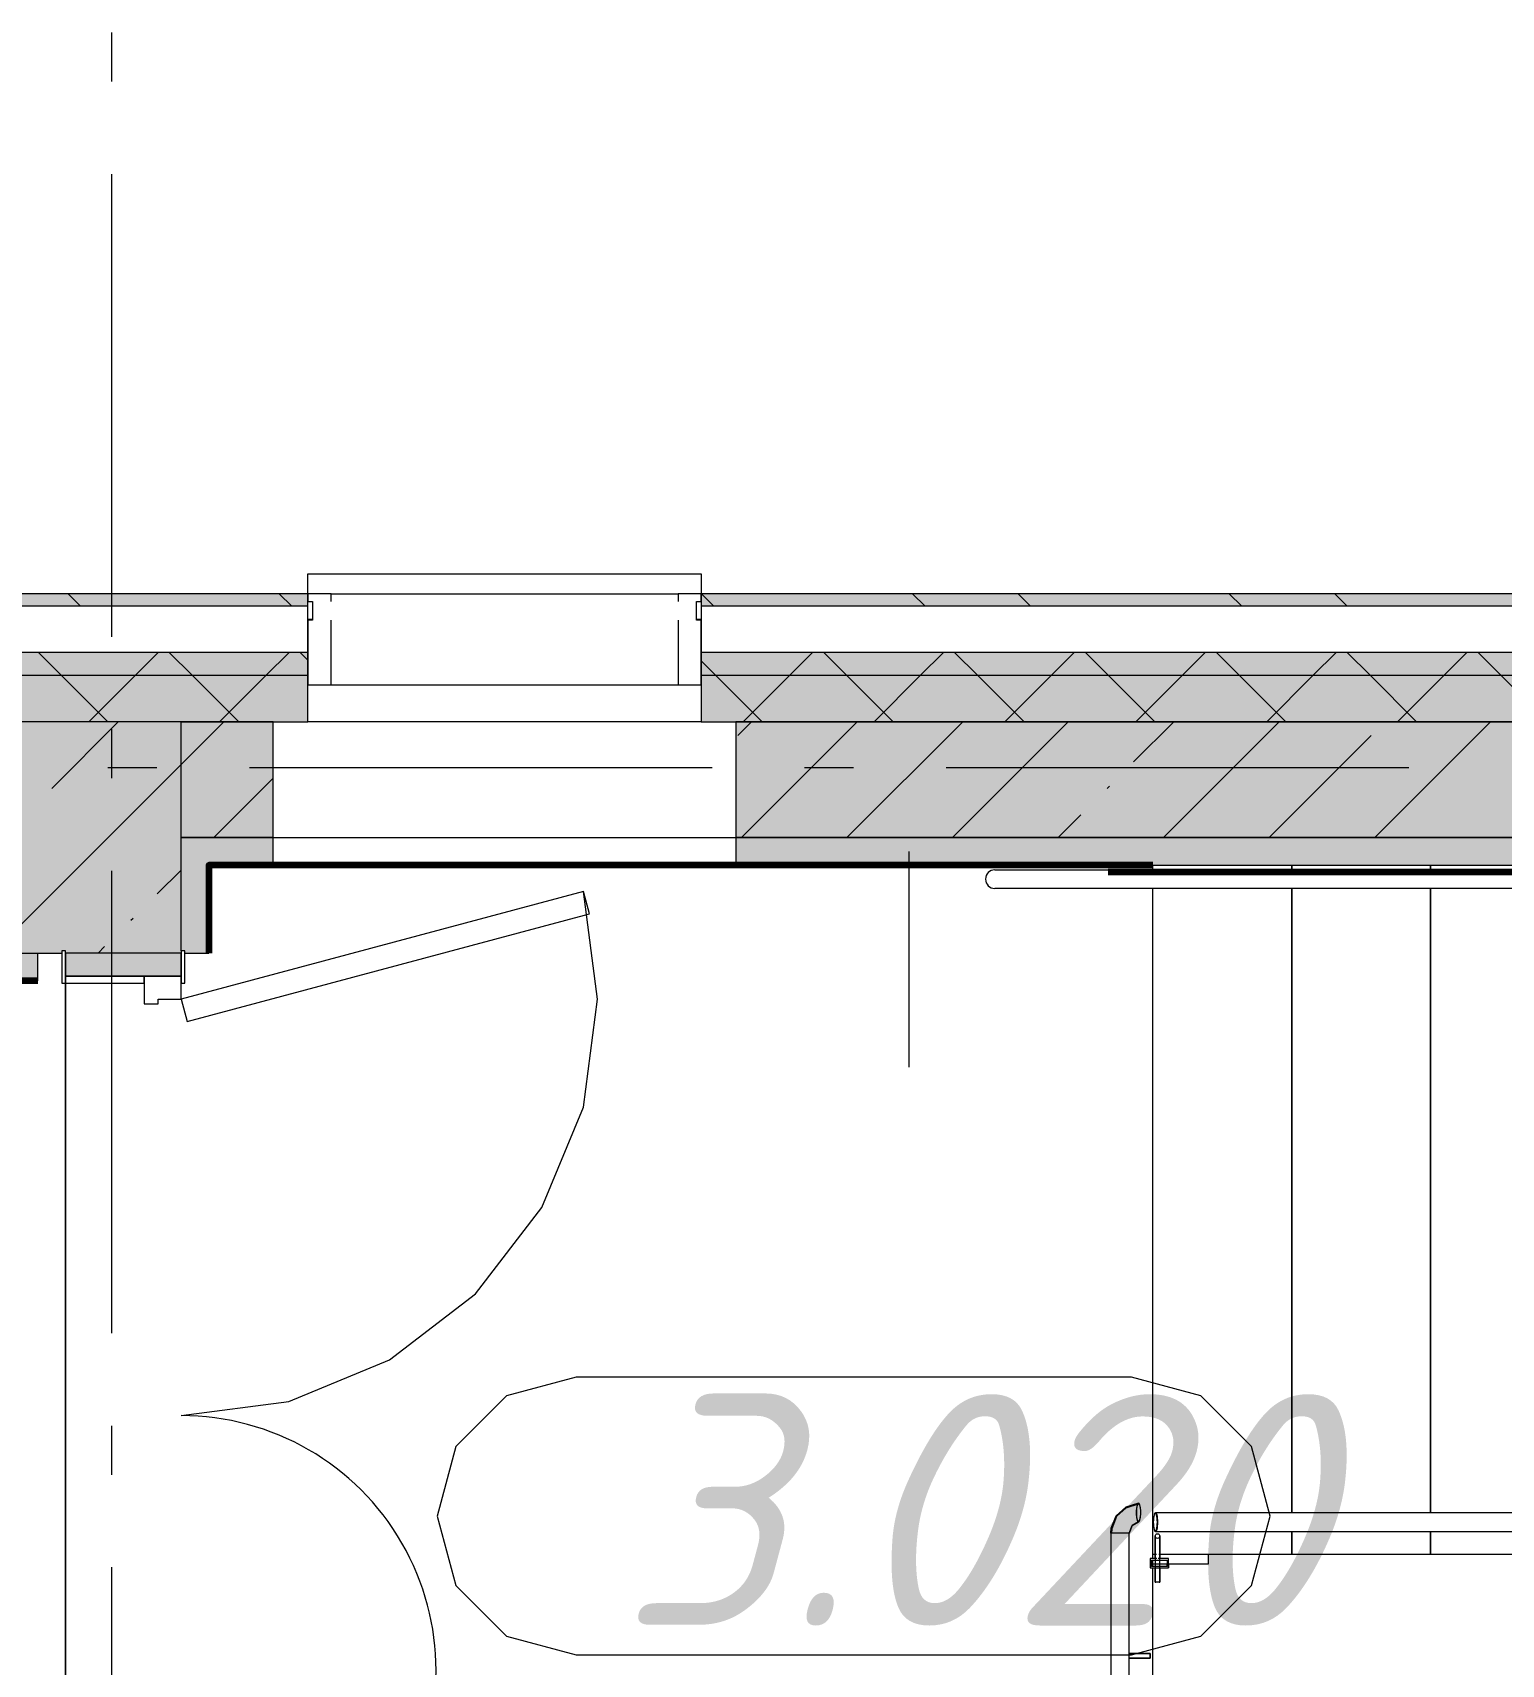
# Model space of a CAD drawing. Header units: millimetres. Extents: x -537608 to 253996, y -217170 to 186033.
# Drawn here: x -221347 to -218173, y 176984 to 180511 of the extents above; entities that cross this region are included whole.
import ezdxf

# ---------------------------------------------------------------- set-up
doc = ezdxf.new("R2010")
doc.units = ezdxf.units.MM
doc.layers.add('16) Лак 1.6м', color=160, linetype='Continuous', lineweight=90)
doc.layers.add('PDF _Геометрия', color=7, linetype='Continuous')
doc.layers.add('PDF _Текст', color=7, linetype='Continuous')
doc.layers.add('PDF _Сплошная заливка', color=7, linetype='Continuous', true_color=0xffffff)
doc.styles.add('PDF ISOCPEUR Italic', font='isocpeui.ttf')

msp = doc.modelspace()

# ---------------------------------------------------------------- hatches: boundary and pattern name
at = {"layer": 'PDF _Сплошная заливка', "transparency": 33554559}
h = msp.add_hatch(color=256, dxfattribs=at)
h.paths.add_polyline_path([(-213026.1966, 179270.9029), (-212999.1964, 179270.9029), (-212999.1964, 179297.9009), (-219902.1951, 179297.9009), (-219902.1951, 179270.9029), (-213238.0699, 179270.9029)], flags=0)
h.paths.add_polyline_path([(-224741.5329, 179270.9029), (-224741.5329, 179297.9009), (-225936.532, 179297.9009), (-225936.532, 179270.9029), (-224926.2392, 179270.9029)], flags=0)
h.paths.add_polyline_path([(-220752.1962, 179270.9029), (-220752.1962, 179297.9009), (-223041.5329, 179297.9009), (-223041.5329, 179270.9029), (-221586.7628, 179270.9029)], flags=0)
h.paths.add_polyline_path([(-228265.7155, 179270.9029), (-227636.5321, 179270.9029), (-227636.5321, 179297.9009), (-228831.5332, 179297.9009), (-228831.5332, 179270.9029)], flags=0)
h.paths.add_polyline_path([(-230531.5312, 179270.9029), (-230531.5312, 179297.9009), (-231726.5323, 179297.9009), (-231726.5323, 179270.9029), (-231605.1918, 179270.9029)], flags=0)
h.paths.add_polyline_path([(-234109.8002, 179270.9029), (-233426.5324, 179270.9029), (-233426.5324, 179297.9009), (-234621.5314, 179297.9009), (-234621.5314, 179270.9029)], flags=0)
h.paths.add_polyline_path([(-236321.5315, 179270.9029), (-236321.5315, 179297.9009), (-237516.5305, 179297.9009), (-237516.5305, 179270.9029), (-236614.4085, 179270.9029)], flags=0)
h.paths.add_polyline_path([(-239216.5305, 179270.9029), (-239216.5305, 179297.9009), (-242926.19, 179297.9009), (-242926.19, 179270.9029), (-239953.8848, 179270.9029)], flags=0)
h.paths.add_polyline_path([(-245926.1886, 179270.9029), (-244626.1922, 179270.9029), (-244626.1922, 179297.9009), (-245926.1886, 179297.9009)], flags=0)
h.paths.add_polyline_path([(-248302.5757, 179270.9029), (-247626.1909, 179270.9029), (-247626.1909, 179297.9009), (-248926.1873, 179297.9009), (-248926.1873, 179270.9029)], flags=0)
h.paths.add_polyline_path([(-251926.1902, 179270.9029), (-250626.1895, 179270.9029), (-250626.1895, 179297.9009), (-251926.1902, 179297.9009)], flags=0)
h.paths.add_polyline_path([(-256651.2687, 179270.9029), (-256626.1868, 179270.9029), (-256626.1868, 179297.9009), (-257926.1874, 179297.9009), (-257926.1874, 179270.9029)], flags=0)
h.paths.add_polyline_path([(-254926.1888, 179270.9029), (-253626.1881, 179270.9029), (-253626.1881, 179297.9009), (-254926.1888, 179297.9009)], flags=0)
h.paths.add_polyline_path([(-264476.1869, 179270.9029), (-262626.1883, 179270.9029), (-262626.1883, 179297.9009), (-264576.1872, 179297.9009), (-264576.1872, 179270.9029)], flags=0)
h.paths.add_polyline_path([(-259626.1854, 179270.9029), (-259626.1854, 179297.9009), (-260926.1861, 179297.9009), (-260926.1861, 179270.9029), (-259990.745, 179270.9029)], flags=0)
h = msp.add_hatch(color=256, dxfattribs=at)
h.paths.add_polyline_path([(-213176.1955, 179120.9023), (-213126.1959, 179120.9023), (-213126.1959, 179170.9025), (-219902.1951, 179170.9025), (-219902.1951, 179120.9023), (-213238.0699, 179120.9023)], flags=0)
h.paths.add_polyline_path([(-223041.5329, 179120.9023), (-220752.1962, 179120.9023), (-220752.1962, 179170.9025), (-223041.5329, 179170.9025)], flags=0)
h.paths.add_polyline_path([(-224741.5329, 179120.9023), (-224741.5329, 179170.9025), (-225936.532, 179170.9025), (-225936.532, 179120.9023), (-224926.2392, 179120.9023)], flags=0)
h.paths.add_polyline_path([(-228265.7155, 179120.9023), (-227636.5321, 179120.9023), (-227636.5321, 179170.9025), (-228831.5332, 179170.9025), (-228831.5332, 179120.9023)], flags=0)
h.paths.add_polyline_path([(-234109.8002, 179120.9023), (-233426.5324, 179120.9023), (-233426.5324, 179170.9025), (-234621.5314, 179170.9025), (-234621.5314, 179120.9023)], flags=0)
h.paths.add_polyline_path([(-231605.1918, 179120.9023), (-230531.5312, 179120.9023), (-230531.5312, 179170.9025), (-231726.5323, 179170.9025), (-231726.5323, 179120.9023)], flags=0)
h.paths.add_polyline_path([(-236321.5315, 179120.9023), (-236321.5315, 179170.9025), (-237516.5305, 179170.9025), (-237516.5305, 179120.9023), (-236614.4085, 179120.9023)], flags=0)
h.paths.add_polyline_path([(-239216.5305, 179120.9023), (-239216.5305, 179170.9025), (-242926.19, 179170.9025), (-242926.19, 179120.9023), (-239953.8848, 179120.9023)], flags=0)
h.paths.add_polyline_path([(-248926.1873, 179120.9023), (-247626.1909, 179120.9023), (-247626.1909, 179170.9025), (-248926.1873, 179170.9025)], flags=0)
h.paths.add_polyline_path([(-244626.1922, 179120.9023), (-244626.1922, 179170.9025), (-245926.1886, 179170.9025), (-245926.1886, 179120.9023), (-244963.0993, 179120.9023)], flags=0)
h.paths.add_polyline_path([(-250626.1895, 179120.9023), (-250626.1895, 179170.9025), (-251926.1902, 179170.9025), (-251926.1902, 179120.9023), (-251642.052, 179120.9023)], flags=0)
h.paths.add_polyline_path([(-254926.1888, 179120.9023), (-253626.1881, 179120.9023), (-253626.1881, 179170.9025), (-254926.1888, 179170.9025)], flags=0)
h.paths.add_polyline_path([(-256626.1868, 179120.9023), (-256626.1868, 179170.9025), (-257926.1874, 179170.9025), (-257926.1874, 179120.9023), (-256651.2687, 179120.9023)], flags=0)
h.paths.add_polyline_path([(-259626.1854, 179120.9023), (-259626.1854, 179170.9025), (-260926.1861, 179170.9025), (-260926.1861, 179120.9023), (-259990.745, 179120.9023)], flags=0)
h.paths.add_polyline_path([(-263330.2213, 179120.9023), (-262626.1883, 179120.9023), (-262626.1883, 179170.9025), (-264426.1867, 179170.9025), (-264426.1867, 179120.9023), (-264326.1863, 179120.9023)], flags=0)
h = msp.add_hatch(color=256, dxfattribs=at)
h.paths.add_polyline_path([(-213176.1955, 179020.9019), (-213176.1955, 179120.9023), (-219902.1951, 179120.9023), (-219902.1951, 179020.9019), (-213238.0699, 179020.9019)], flags=0)
h.paths.add_polyline_path([(-220752.1962, 179020.9019), (-220752.1962, 179120.9023), (-223041.5329, 179120.9023), (-223041.5329, 179020.9019), (-221026.1962, 179020.9019)], flags=0)
h.paths.add_polyline_path([(-225936.532, 179020.9019), (-224741.5329, 179020.9019), (-224741.5329, 179120.9023), (-225936.532, 179120.9023)], flags=0)
h.paths.add_polyline_path([(-228831.5332, 179020.9019), (-227636.5321, 179020.9019), (-227636.5321, 179120.9023), (-228831.5332, 179120.9023)], flags=0)
h.paths.add_polyline_path([(-230531.5312, 179020.9019), (-230531.5312, 179120.9023), (-231726.5323, 179120.9023), (-231726.5323, 179020.9019), (-231605.1918, 179020.9019)], flags=0)
h.paths.add_polyline_path([(-234621.5314, 179020.9019), (-233426.5324, 179020.9019), (-233426.5324, 179120.9023), (-234621.5314, 179120.9023)], flags=0)
h.paths.add_polyline_path([(-236321.5315, 179020.9019), (-236321.5315, 179120.9023), (-237516.5305, 179120.9023), (-237516.5305, 179020.9019), (-236614.4085, 179020.9019)], flags=0)
h.paths.add_polyline_path([(-239216.5305, 179020.9019), (-239216.5305, 179120.9023), (-242926.19, 179120.9023), (-242926.19, 179020.9019), (-239953.8848, 179020.9019)], flags=0)
h.paths.add_polyline_path([(-244626.1922, 179020.9019), (-244626.1922, 179120.9023), (-245926.1886, 179120.9023), (-245926.1886, 179020.9019), (-244963.0993, 179020.9019)], flags=0)
h.paths.add_polyline_path([(-247626.1909, 179020.9019), (-247626.1909, 179120.9023), (-248926.1873, 179120.9023), (-248926.1873, 179020.9019), (-248302.5757, 179020.9019)], flags=0)
h.paths.add_polyline_path([(-250626.1895, 179020.9019), (-250626.1895, 179120.9023), (-251926.1902, 179120.9023), (-251926.1902, 179020.9019), (-251642.052, 179020.9019)], flags=0)
h.paths.add_polyline_path([(-253626.1881, 179020.9019), (-253626.1881, 179120.9023), (-254926.1888, 179120.9023), (-254926.1888, 179020.9019)], flags=0)
h.paths.add_polyline_path([(-256651.2687, 179020.9019), (-256626.1868, 179020.9019), (-256626.1868, 179120.9023), (-257926.1874, 179120.9023), (-257926.1874, 179020.9019)], flags=0)
h.paths.add_polyline_path([(-259990.745, 179020.9019), (-259626.1854, 179020.9019), (-259626.1854, 179120.9023), (-260926.1861, 179120.9023), (-260926.1861, 179020.9019)], flags=0)
h.paths.add_polyline_path([(-263330.2213, 179020.9019), (-262626.1883, 179020.9019), (-262626.1883, 179120.9023), (-264326.1863, 179120.9023), (-264326.1863, 179021.2507), (-263526.1875, 179020.9019)], flags=0)
msp.add_hatch(color=256, dxfattribs=at).paths.add_polyline_path([(-221526.1959, 178520.9043), (-221284.1954, 178520.9043), (-221284.1954, 178526.2523), (-221276.195, 178526.2523), (-221276.195, 178521.2488), (-221026.1962, 178521.2488), (-221026.1962, 179020.9019), (-221526.1959, 179020.9019), (-221526.1959, 178654.1894)])
h = msp.add_hatch(color=256, dxfattribs=at)
h.paths.add_polyline_path([(-213276.196, 178770.901), (-213276.196, 179020.9019), (-219827.1948, 179020.9019), (-219827.1948, 178770.901), (-213526.1963, 178770.901)], flags=0)
h.paths.add_polyline_path([(-221026.1962, 178770.901), (-220827.1944, 178770.901), (-220827.1944, 179020.9019), (-221026.1962, 179020.9019), (-221026.1962, 178946.9135)], flags=0)
at = {"layer": 'PDF _Сплошная заливка', "true_color": 0x56bc34, "transparency": 33554559}
h = msp.add_hatch(color=85, dxfattribs=at)
h.paths.add_polyline_path([(-213746.1959, 178710.9024), (-213686.1963, 178710.9024), (-213686.1963, 178770.901), (-219827.1948, 178770.901), (-219827.1948, 178710.9024), (-214907.808, 178710.9024)], flags=0)
h.paths.add_polyline_path([(-220966.1955, 178710.9024), (-220827.1944, 178710.9024), (-220827.1944, 178770.901), (-221026.1962, 178770.901), (-221026.1962, 178710.9024)], flags=0)
h = msp.add_hatch(color=85, dxfattribs=at)
h.paths.add_polyline_path([(-220966.1955, 175370.9051), (-220966.1955, 176871.251), (-220976.196, 176871.251), (-220976.196, 176421.2493), (-221026.1962, 176421.2493), (-221026.1962, 175370.9051)], flags=0)
h.paths.add_polyline_path([(-221018.1958, 178521.2488), (-220966.1955, 178521.2488), (-220966.1955, 178710.9024), (-221026.1962, 178710.9024), (-221026.1962, 178526.2523), (-221018.1958, 178526.2523)], flags=0)

# ---------------------------------------------------------------- linework, layer by layer
at = {"layer": '16) Лак 1.6м'}
for points in [[(-221336.1957, 178460.9015), (-221586.1944, 178460.9015), (-221586.1944, 178710.9024), (-222981.5344, 178710.9024)], [(-218926.1945, 178710.9024), (-220966.1955, 178710.9024), (-220966.1955, 178521.2488)], [(-219022.9949, 178696.8489), (-213582.9981, 178696.8489), (-213582.9981, 176725.7381)]]:
    msp.add_lwpolyline(points, dxfattribs=at)
at = {"layer": 'PDF _Геометрия', "color": 253, "lineweight": 9, "true_color": 0xaaaaaa}
for p, q in [((-221176.1946, 180404.9927), (-221176.1946, 180510.8276)), ((-221176.1946, 179204.9924), (-221176.1946, 180204.9919)), ((-220752.1962, 179297.9009), (-220752.1962, 179340.904)), ((-220752.1962, 179340.904), (-219902.1951, 179340.904)), ((-219902.1951, 179340.904), (-219902.1951, 179297.9009)), ((-220752.1962, 179242.9016), (-220742.1958, 179242.9016)), ((-219912.1956, 179242.9016), (-219902.1951, 179242.9016)), ((-221176.1946, 178899.161), (-221176.1946, 179004.9916)), ((-221078.7928, 178921.2504), (-221184.6256, 178921.2504)), ((-219878.7925, 178921.2504), (-220878.792, 178921.2504)), ((-219572.959, 178921.2504), (-219678.7917, 178921.2504)), ((-218372.9587, 178921.2504), (-219372.9582, 178921.2504)), ((-221176.1946, 177699.1607), (-221176.1946, 178699.1602)), ((-218926.1945, 178700.9042), (-218926.1945, 178710.9024)), ((-218626.1955, 178710.9024), (-218626.1955, 178700.9042)), ((-218626.1955, 178700.9042), (-218626.1955, 178710.9024)), ((-218326.1965, 178710.9024), (-218326.1965, 178700.9042)), ((-218326.1965, 178700.9042), (-218326.1965, 178710.9024)), ((-218926.1945, 177220.9036), (-218926.1945, 178660.9023)), ((-218626.1955, 178660.9023), (-218626.1955, 177310.29)), ((-218626.1955, 177310.29), (-218626.1955, 178660.9023)), ((-218326.1965, 178660.9023), (-218326.1965, 177310.1737)), ((-218326.1965, 177310.1737), (-218326.1965, 178660.9023)), ((-220172.7546, 177604.2241), (-220322.7552, 177564.0327)), ((-218972.7565, 177604.2241), (-220172.7546, 177604.2241)), ((-218822.7559, 177564.0327), (-218972.7565, 177604.2241)), ((-220322.7552, 177564.0327), (-220432.5623, 177454.2278)), ((-218712.9488, 177454.2278), (-218822.7559, 177564.0327)), ((-221176.1946, 177393.3251), (-221176.1946, 177499.16)), ((-220432.5623, 177454.2278), (-220472.7558, 177304.2272)), ((-218672.7554, 177304.2272), (-218712.9488, 177454.2278)), ((-220472.7558, 177304.2272), (-220432.5623, 177154.2266)), ((-218712.9488, 177154.2266), (-218672.7554, 177304.2272)), ((-218626.1955, 177271.5152), (-218626.1955, 177220.9036)), ((-218626.1955, 177220.9036), (-218626.1955, 177271.5152)), ((-218326.1965, 177271.6315), (-218326.1965, 177220.9036)), ((-218326.1965, 177220.9036), (-218326.1965, 177271.6315)), ((-218626.1955, 177220.9036), (-218806.1954, 177220.9036)), ((-218326.1965, 177220.9036), (-218626.1955, 177220.9036)), ((-218026.1954, 177220.9036), (-218326.1965, 177220.9036)), ((-221176.1946, 176193.329), (-221176.1946, 177193.3286)), ((-220432.5623, 177154.2266), (-220322.7552, 177044.4174)), ((-218822.7559, 177044.4174), (-218712.9488, 177154.2266)), ((-220322.7552, 177044.4174), (-220172.7546, 177004.2261)), ((-218972.7565, 177004.2261), (-218822.7559, 177044.4174)), ((-220172.7546, 177004.2261), (-218972.7565, 177004.2261))]:
    msp.add_line(p, q, dxfattribs=at)
at = {"layer": 'PDF _Геометрия', "lineweight": 9}
for p, q in [((-220752.1962, 179297.9009), (-223041.5329, 179297.9009)), ((-220702.1961, 179297.9009), (-220752.1962, 179297.9009)), ((-220752.1962, 179297.9009), (-220752.1962, 179280.9012)), ((-220752.1962, 179270.9029), (-220752.1962, 179297.9009)), ((-220702.1961, 179280.9012), (-220702.1961, 179297.9009)), ((-220702.1961, 179297.9009), (-219952.1953, 179297.9009)), ((-219902.1951, 179297.9009), (-219952.1953, 179297.9009)), ((-219952.1953, 179297.9009), (-219952.1953, 179280.9012)), ((-219902.1951, 179280.9012), (-219902.1951, 179297.9009)), ((-212999.1964, 179297.9009), (-219902.1951, 179297.9009)), ((-219902.1951, 179297.9009), (-219902.1951, 179270.9029)), ((-220752.1962, 179270.9029), (-223041.5329, 179270.9029)), ((-220752.1962, 179280.9012), (-220742.1958, 179280.9012)), ((-220752.1962, 179170.9025), (-220752.1962, 179270.9029)), ((-220742.1958, 179280.9012), (-220742.1958, 179240.9036)), ((-219912.1956, 179240.9036), (-219912.1956, 179280.9012)), ((-219912.1956, 179280.9012), (-219902.1951, 179280.9012)), ((-213026.1966, 179270.9029), (-219902.1951, 179270.9029)), ((-219902.1951, 179270.9029), (-219902.1951, 179170.9025)), ((-220742.1958, 179240.9036), (-220752.1962, 179240.9036)), ((-220752.1962, 179240.9036), (-220752.1962, 179100.9014)), ((-220702.1961, 179100.9014), (-220702.1961, 179240.9036)), ((-219952.1953, 179240.9036), (-219952.1953, 179100.9014)), ((-219902.1951, 179240.9036), (-219912.1956, 179240.9036)), ((-219902.1951, 179100.9014), (-219902.1951, 179240.9036)), ((-220752.1962, 179170.9025), (-223041.5329, 179170.9025)), ((-221284.6108, 179120.9023), (-221334.6089, 179170.9025)), ((-221125.9038, 179120.9023), (-221075.9057, 179170.9025)), ((-221001.7666, 179120.9023), (-221051.7668, 179170.9025)), ((-220843.0616, 179120.9023), (-220793.0614, 179170.9025)), ((-220752.1962, 179154.174), (-220768.9247, 179170.9025)), ((-220752.1962, 179120.9023), (-220752.1962, 179170.9025)), ((-213126.1959, 179170.9025), (-219902.1951, 179170.9025)), ((-219902.1951, 179170.9025), (-219902.1951, 179120.9023)), ((-219870.396, 179120.9023), (-219902.1951, 179152.7014)), ((-219711.6911, 179120.9023), (-219661.6908, 179170.9025)), ((-219587.5539, 179120.9023), (-219637.5541, 179170.9025)), ((-219428.8489, 179120.9023), (-219378.8487, 179170.9025)), ((-219304.7117, 179120.9023), (-219354.7119, 179170.9025)), ((-219146.0068, 179120.9023), (-219096.0066, 179170.9025)), ((-219021.8697, 179120.9023), (-219071.8677, 179170.9025)), ((-218863.1625, 179120.9023), (-218813.1645, 179170.9025)), ((-218739.0254, 179120.9023), (-218789.0255, 179170.9025)), ((-218580.3204, 179120.9023), (-218530.3202, 179170.9025)), ((-218456.1833, 179120.9023), (-218506.1835, 179170.9025)), ((-218297.4783, 179120.9023), (-218247.4781, 179170.9025)), ((-218173.3411, 179120.9023), (-218223.3414, 179170.9025)), ((-220752.1962, 179120.9023), (-223041.5329, 179120.9023)), ((-221184.6105, 179020.9019), (-221284.6108, 179120.9023)), ((-221225.9041, 179020.9019), (-221125.9038, 179120.9023)), ((-220901.7662, 179020.9019), (-221001.7666, 179120.9023)), ((-220943.062, 179020.9019), (-220843.0616, 179120.9023)), ((-220752.1962, 179020.9019), (-220752.1962, 179120.9023)), ((-213176.1955, 179120.9023), (-219902.1951, 179120.9023)), ((-219902.1951, 179120.9023), (-219902.1951, 179020.9019)), ((-219770.3956, 179020.9019), (-219870.396, 179120.9023)), ((-219811.6914, 179020.9019), (-219711.6911, 179120.9023)), ((-219487.5535, 179020.9019), (-219587.5539, 179120.9023)), ((-219528.8493, 179020.9019), (-219428.8489, 179120.9023)), ((-219204.7114, 179020.9019), (-219304.7117, 179120.9023)), ((-219246.005, 179020.9019), (-219146.0068, 179120.9023)), ((-218921.8692, 179020.9019), (-219021.8697, 179120.9023)), ((-218963.1629, 179020.9019), (-218863.1625, 179120.9023)), ((-218639.025, 179020.9019), (-218739.0254, 179120.9023)), ((-218680.3208, 179020.9019), (-218580.3204, 179120.9023)), ((-218356.1829, 179020.9019), (-218456.1833, 179120.9023)), ((-218397.4787, 179020.9019), (-218297.4783, 179120.9023)), ((-218073.3408, 179020.9019), (-218173.3411, 179120.9023)), ((-220752.1962, 179100.9014), (-220702.1961, 179100.9014)), ((-220702.1961, 179100.9014), (-219952.1953, 179100.9014)), ((-219952.1953, 179100.9014), (-219902.1951, 179100.9014)), ((-221026.1962, 179020.9019), (-221526.1959, 179020.9019)), ((-221305.8067, 178877.1493), (-221162.0519, 179020.9019)), ((-221026.1962, 178928.6608), (-220933.955, 179020.9019)), ((-221026.1962, 178526.2523), (-221026.1962, 179020.9019)), ((-220827.1944, 179020.9019), (-221026.1962, 179020.9019)), ((-221026.1962, 179020.9019), (-220752.1962, 179020.9019)), ((-220827.1944, 178770.901), (-220827.1944, 179020.9019)), ((-219902.1951, 179020.9019), (-213276.196, 179020.9019)), ((-213276.196, 179020.9019), (-219827.1948, 179020.9019)), ((-219827.1948, 179020.9019), (-219827.1948, 178770.901)), ((-219823.1688, 178991.1955), (-219793.4624, 179020.9019)), ((-219815.3643, 178770.901), (-219565.3634, 179020.9019)), ((-219587.2654, 178770.901), (-219337.2644, 179020.9019)), ((-219359.1664, 178770.901), (-219109.1676, 179020.9019)), ((-218967.7982, 178934.1723), (-218881.0687, 179020.9019)), ((-218902.9706, 178770.901), (-218652.9697, 179020.9019)), ((-218446.7727, 178770.901), (-218196.7739, 179020.9019)), ((-218674.8716, 178770.901), (-218454.5772, 178991.1955)), ((-221433.9548, 178520.9043), (-221026.1962, 178928.6608)), ((-220955.8549, 178770.901), (-220827.1944, 178899.5615)), ((-219024.8235, 178877.1493), (-219020.0806, 178881.89)), ((-219131.0674, 178770.901), (-219081.8488, 178820.1218)), ((-220827.1944, 178770.901), (-221026.1962, 178770.901)), ((-221026.1962, 178770.901), (-220827.1944, 178770.901)), ((-220827.1944, 178710.9024), (-220827.1944, 178770.901)), ((-219827.1948, 178770.901), (-213686.1963, 178770.901)), ((-213686.1963, 178770.901), (-219827.1948, 178770.901)), ((-219827.1948, 178770.901), (-219827.1948, 178710.9024)), ((-219453.638, 178740.9017), (-219453.638, 178274.7528)), ((-221077.7099, 178649.0481), (-221026.1962, 178700.564)), ((-220966.1955, 178521.2488), (-220966.1955, 178710.9024)), ((-220966.1955, 178710.9024), (-220827.1944, 178710.9024)), ((-219827.1948, 178710.9024), (-220827.1944, 178710.9024)), ((-219827.1948, 178710.9024), (-213746.1959, 178710.9024)), ((-219267.9049, 178700.9042), (-214347.9044, 178700.9042)), ((-214347.9044, 178660.9023), (-219267.9049, 178660.9023)), ((-220156.8615, 178654.1894), (-221026.1962, 178421.2484)), ((-220126.1949, 178421.2484), (-220156.8615, 178654.1894)), ((-220143.9201, 178605.89), (-220156.8615, 178654.1894)), ((-221134.733, 178592.025), (-221129.9922, 178596.7658)), ((-221013.2547, 178372.9534), (-220143.9201, 178605.89)), ((-221526.1959, 178520.9043), (-221284.1954, 178520.9043)), ((-221336.1957, 178460.9015), (-221336.1957, 178520.9043)), ((-221276.195, 178526.2523), (-221284.1954, 178526.2523)), ((-221284.1954, 178526.2523), (-221284.1954, 178456.2511)), ((-221276.195, 178456.2511), (-221276.195, 178526.2523)), ((-221026.1962, 178521.2488), (-221276.195, 178521.2488)), ((-221276.195, 178521.2488), (-221276.195, 178471.2486)), ((-221205.5092, 178521.2488), (-221191.7583, 178535.0019)), ((-221018.1958, 178526.2523), (-221026.1962, 178526.2523)), ((-221026.1962, 178526.2523), (-221026.1962, 178456.2511)), ((-221026.1962, 178471.2486), (-221026.1962, 178521.2488)), ((-221018.1958, 178456.2511), (-221018.1958, 178526.2523)), ((-221018.1958, 178521.2488), (-220966.1955, 178521.2488)), ((-221526.1959, 178460.9015), (-221336.1957, 178460.9015)), ((-221284.1954, 178456.2511), (-221276.195, 178456.2511)), ((-221276.195, 178471.2486), (-221026.1962, 178471.2486)), ((-221106.1956, 178471.2486), (-221276.195, 178471.2486)), ((-221276.195, 178471.2486), (-221276.195, 178456.2511)), ((-221276.195, 178456.2511), (-221106.1956, 178456.2511)), ((-221026.1962, 178471.2486), (-221106.1956, 178471.2486)), ((-221106.1956, 178471.2486), (-221106.1956, 178411.2501)), ((-221106.1956, 178456.2511), (-221106.1956, 178471.2486)), ((-221026.1962, 178471.2486), (-221027.1952, 178471.2486)), ((-221027.1952, 178471.2486), (-221027.1952, 178456.2511)), ((-221027.1952, 178456.2511), (-221026.1962, 178456.2511)), ((-221026.1962, 178421.2484), (-221026.1962, 178471.2486)), ((-221026.1962, 178456.2511), (-221026.1962, 178471.2486)), ((-221026.1962, 178456.2511), (-221018.1958, 178456.2511)), ((-221106.1956, 178411.2501), (-221076.1942, 178411.2501)), ((-221076.1942, 178411.2501), (-221076.1942, 178421.2484)), ((-221076.1942, 178421.2484), (-221026.1962, 178421.2484)), ((-221026.1962, 178421.2484), (-221013.2547, 178372.9534)), ((-220156.8615, 178188.3117), (-220126.1949, 178421.2484)), ((-220246.7731, 177971.251), (-220156.8615, 178188.3117)), ((-220389.7982, 177784.8525), (-220246.7731, 177971.251)), ((-220576.1944, 177641.8276), (-220389.7982, 177784.8525)), ((-220793.2573, 177551.9159), (-220576.1944, 177641.8276)), ((-221026.1962, 177521.2492), (-220793.2573, 177551.9159)), ((-219005.6148, 177304.4081), (-218984.4686, 177323.6124)), ((-218984.4686, 177323.6124), (-219005.6148, 177304.4081)), ((-219004.8269, 177302.9139), (-218984.1112, 177322.0924)), ((-218984.1112, 177322.0924), (-219004.8269, 177302.9139)), ((-218984.4686, 177323.6124), (-218957.1303, 177331.9013)), ((-218957.1303, 177331.9013), (-218984.4686, 177323.6124)), ((-218984.1112, 177322.0924), (-218957.1303, 177330.3942)), ((-218957.1303, 177330.3942), (-218984.1112, 177322.0924)), ((-218961.3824, 177320.017), (-218961.7312, 177315.6551)), ((-218961.3824, 177320.017), (-218961.7312, 177315.6551)), ((-218961.419, 177314.7207), (-218960.8851, 177320.8566)), ((-218961.419, 177314.7207), (-218960.8851, 177320.8566)), ((-218960.8183, 177323.9354), (-218961.3824, 177320.017)), ((-218960.8183, 177323.9354), (-218961.3824, 177320.017)), ((-218960.8851, 177320.8566), (-218959.9119, 177325.8558)), ((-218960.8851, 177320.8566), (-218959.9119, 177325.8558)), ((-218960.0734, 177327.2208), (-218960.8183, 177323.9354)), ((-218960.0734, 177327.2208), (-218960.8183, 177323.9354)), ((-218959.1799, 177329.7225), (-218960.0734, 177327.2208)), ((-218959.1799, 177329.7225), (-218960.0734, 177327.2208)), ((-218959.9119, 177325.8558), (-218958.6094, 177329.1671)), ((-218959.9119, 177325.8558), (-218958.6094, 177329.1671)), ((-218958.1831, 177331.3071), (-218959.1799, 177329.7225)), ((-218958.1831, 177331.3071), (-218959.1799, 177329.7225)), ((-218958.6094, 177329.1671), (-218957.1303, 177330.3942)), ((-218958.6094, 177329.1671), (-218957.1303, 177330.3942)), ((-218957.1303, 177331.9013), (-218958.1831, 177331.3071)), ((-218957.1303, 177331.9013), (-218958.1831, 177331.3071)), ((-218956.0947, 177331.4793), (-218957.1303, 177331.9013)), ((-218956.0947, 177331.4793), (-218957.1303, 177331.9013)), ((-218957.1303, 177330.3942), (-218955.6491, 177329.391)), ((-218957.1303, 177330.3942), (-218955.6491, 177329.391)), ((-218955.1044, 177330.0756), (-218956.0947, 177331.4793)), ((-218955.1044, 177330.0756), (-218956.0947, 177331.4793)), ((-218955.6491, 177329.391), (-218954.3336, 177326.2519)), ((-218955.6491, 177329.391), (-218954.3336, 177326.2519)), ((-218954.2088, 177327.759), (-218955.1044, 177330.0756)), ((-218954.2088, 177327.759), (-218955.1044, 177330.0756)), ((-218954.3336, 177326.2519), (-218953.3519, 177321.3346)), ((-218954.3336, 177326.2519), (-218953.3519, 177321.3346)), ((-218953.4574, 177324.6243), (-218954.2088, 177327.759)), ((-218953.4574, 177324.6243), (-218954.2088, 177327.759)), ((-218952.8868, 177320.8351), (-218953.4574, 177324.6243)), ((-218952.8868, 177320.8351), (-218953.4574, 177324.6243)), ((-218953.3519, 177321.3346), (-218952.8266, 177315.2202)), ((-218953.3519, 177321.3346), (-218952.8266, 177315.2202)), ((-218952.5295, 177316.5723), (-218952.8868, 177320.8351)), ((-218952.5295, 177316.5723), (-218952.8868, 177320.8351)), ((-219016.4851, 177277.9913), (-219005.6148, 177304.4081)), ((-219005.6148, 177304.4081), (-219016.4851, 177277.9913)), ((-219015.1826, 177276.6522), (-219004.8269, 177302.9139)), ((-219004.8269, 177302.9139), (-219015.1826, 177276.6522)), ((-218971.2946, 177283.4513), (-218977.409, 177267.0716)), ((-218977.409, 177267.0716), (-218971.2946, 177283.4513)), ((-218957.1303, 177291.6195), (-218971.2946, 177283.4513)), ((-218971.2946, 177283.4513), (-218957.1303, 177291.6195)), ((-218961.7312, 177315.6551), (-218961.8517, 177311.0693)), ((-218961.7312, 177315.6551), (-218961.8517, 177311.0693)), ((-218961.8517, 177311.0693), (-218961.7355, 177306.5739)), ((-218961.8517, 177311.0693), (-218961.7355, 177306.5739)), ((-218961.7355, 177306.5739), (-218961.3889, 177302.3111)), ((-218961.7355, 177306.5739), (-218961.3889, 177302.3111)), ((-218961.4427, 177308.1671), (-218961.419, 177314.7207)), ((-218961.4427, 177308.1671), (-218961.419, 177314.7207)), ((-218960.9389, 177301.9925), (-218961.4427, 177308.1671)), ((-218960.9389, 177301.9925), (-218961.4427, 177308.1671)), ((-218961.3889, 177302.3111), (-218960.8248, 177298.5132)), ((-218961.3889, 177302.3111), (-218960.8248, 177298.5132)), ((-218959.955, 177297.0277), (-218960.9389, 177301.9925)), ((-218959.955, 177297.0277), (-218960.9389, 177301.9925)), ((-218960.8248, 177298.5132), (-218960.0691, 177295.4044)), ((-218960.8248, 177298.5132), (-218960.0691, 177295.4044)), ((-218960.0691, 177295.4044), (-218959.167, 177293.1654)), ((-218960.0691, 177295.4044), (-218959.167, 177293.1654)), ((-218958.6245, 177293.9791), (-218959.955, 177297.0277)), ((-218958.6245, 177293.9791), (-218959.955, 177297.0277)), ((-218959.167, 177293.1654), (-218958.1681, 177291.8994)), ((-218959.167, 177293.1654), (-218958.1681, 177291.8994)), ((-218957.1303, 177293.1481), (-218958.6245, 177293.9791)), ((-218957.1303, 177293.1481), (-218958.6245, 177293.9791)), ((-218958.1681, 177291.8994), (-218957.1303, 177291.6195)), ((-218958.1681, 177291.8994), (-218957.1303, 177291.6195)), ((-218955.662, 177294.4571), (-218957.1303, 177293.1481)), ((-218955.662, 177294.4571), (-218957.1303, 177293.1481)), ((-218957.1303, 177291.6195), (-218956.0947, 177292.2913)), ((-218957.1303, 177291.6195), (-218956.0947, 177292.2913)), ((-218956.0947, 177292.2913), (-218955.1109, 177293.8586)), ((-218956.0947, 177292.2913), (-218955.1109, 177293.8586)), ((-218954.3617, 177297.7038), (-218955.662, 177294.4571)), ((-218954.3617, 177297.7038), (-218955.662, 177294.4571)), ((-218955.1109, 177293.8586), (-218954.2196, 177296.2656)), ((-218955.1109, 177293.8586), (-218954.2196, 177296.2656)), ((-218953.3756, 177302.6125), (-218954.3617, 177297.7038)), ((-218953.3756, 177302.6125), (-218954.3617, 177297.7038)), ((-218954.2196, 177296.2656), (-218953.466, 177299.4391)), ((-218954.2196, 177296.2656), (-218953.466, 177299.4391)), ((-218953.466, 177299.4391), (-218952.8912, 177303.2541)), ((-218953.466, 177299.4391), (-218952.8912, 177303.2541)), ((-218952.8352, 177308.7011), (-218953.3756, 177302.6125)), ((-218952.8352, 177308.7011), (-218953.3756, 177302.6125)), ((-218952.8912, 177303.2541), (-218952.5316, 177307.5385)), ((-218952.8912, 177303.2541), (-218952.5316, 177307.5385)), ((-218952.8266, 177315.2202), (-218952.8352, 177308.7011)), ((-218952.8266, 177315.2202), (-218952.8352, 177308.7011)), ((-218952.5316, 177307.5385), (-218952.4089, 177312.0726)), ((-218952.5316, 177307.5385), (-218952.4089, 177312.0726)), ((-218952.4089, 177312.0726), (-218952.5295, 177316.5723)), ((-218952.4089, 177312.0726), (-218952.5295, 177316.5723)), ((-218925.5207, 177295.3528), (-218925.6391, 177290.9047)), ((-218925.6391, 177290.9047), (-218925.5207, 177295.3528)), ((-218925.6391, 177290.9047), (-218925.5207, 177286.4524)), ((-218925.5207, 177286.4524), (-218925.6391, 177290.9047)), ((-218925.1697, 177299.5811), (-218925.5207, 177295.3528)), ((-218925.5207, 177295.3528), (-218925.1697, 177299.5811)), ((-218925.5207, 177286.4524), (-218925.1697, 177282.2241)), ((-218925.1697, 177282.2241), (-218925.5207, 177286.4524)), ((-218925.1568, 177295.3313), (-218925.2838, 177290.9047)), ((-218925.2838, 177290.9047), (-218925.1568, 177286.474)), ((-218924.6078, 177303.3746), (-218925.1697, 177299.5811)), ((-218925.1697, 177299.5811), (-218924.6078, 177303.3746)), ((-218925.1697, 177282.2241), (-218924.6078, 177278.4349)), ((-218924.6078, 177278.4349), (-218925.1697, 177282.2241)), ((-218924.7843, 177299.4994), (-218925.1568, 177295.3313)), ((-218925.1568, 177286.474), (-218924.7843, 177282.3058)), ((-218924.1858, 177303.1723), (-218924.7843, 177299.4994)), ((-218924.7843, 177282.3058), (-218924.1858, 177278.6372)), ((-218923.3979, 177306.1262), (-218924.1858, 177303.1723)), ((-218922.4656, 177308.2016), (-218923.3979, 177306.1262)), ((-218921.9683, 177310.4019), (-218922.9651, 177308.9206)), ((-218922.9651, 177308.9206), (-218921.9683, 177310.4019)), ((-218921.443, 177309.2694), (-218922.4656, 177308.2016)), ((-218920.9177, 177310.9014), (-218921.9683, 177310.4019)), ((-218921.9683, 177310.4019), (-218920.9177, 177310.9014)), ((-218920.9177, 177309.4029), (-218921.443, 177309.2694)), ((-218920.9177, 177309.4029), (-218921.443, 177309.2694)), ((-215031.4758, 177310.9014), (-218920.9177, 177310.9014)), ((-218920.9177, 177310.9014), (-218919.867, 177310.4019)), ((-218920.3902, 177309.2694), (-218920.9177, 177309.4029)), ((-218920.3902, 177309.2694), (-218920.9177, 177309.4029)), ((-218919.3675, 177308.2016), (-218920.3902, 177309.2694)), ((-218919.867, 177310.4019), (-218918.868, 177308.9206)), ((-218918.868, 177308.9206), (-218917.9724, 177306.5395)), ((-218917.6473, 177303.1723), (-218918.4353, 177306.1262)), ((-218917.9724, 177306.5395), (-218917.2253, 177303.3746)), ((-218917.0509, 177299.4994), (-218917.6473, 177303.1723)), ((-218917.6473, 177278.6372), (-218917.0509, 177282.3058)), ((-218917.2253, 177303.3746), (-218916.6634, 177299.5811)), ((-218916.6634, 177282.2241), (-218917.2253, 177278.4349)), ((-218916.6763, 177295.3313), (-218917.0509, 177299.4994)), ((-218917.0509, 177282.3058), (-218916.6763, 177286.474)), ((-218916.5493, 177290.9047), (-218916.6763, 177295.3313)), ((-218916.6763, 177286.474), (-218916.5493, 177290.9047)), ((-218916.6634, 177299.5811), (-218916.3146, 177295.3528)), ((-218916.3146, 177286.4524), (-218916.6634, 177282.2241)), ((-218916.3146, 177295.3528), (-218916.1963, 177290.9047)), ((-218916.1963, 177290.9047), (-218916.3146, 177286.4524)), ((-219017.4087, 177267.0716), (-219016.4851, 177277.9913)), ((-219016.4851, 177277.9913), (-219017.4087, 177267.0716)), ((-219016.7262, 177267.0716), (-219017.4087, 177267.0716)), ((-219017.4087, 177267.0716), (-219017.4087, 176947.0695)), ((-219016.7262, 177267.0716), (-219017.4087, 177267.0716)), ((-219014.7283, 177267.0716), (-219016.7262, 177267.0716)), ((-219014.7283, 177267.0716), (-219016.7262, 177267.0716)), ((-219015.9081, 177267.0716), (-219015.1826, 177276.6522)), ((-219015.1826, 177276.6522), (-219015.9081, 177267.0716)), ((-219011.5505, 177267.0716), (-219014.7283, 177267.0716)), ((-219011.5505, 177267.0716), (-219014.7283, 177267.0716)), ((-219007.4082, 177267.0716), (-219011.5505, 177267.0716)), ((-219007.4082, 177267.0716), (-219011.5505, 177267.0716)), ((-219002.5856, 177267.0716), (-219007.4082, 177267.0716)), ((-219002.5856, 177267.0716), (-219007.4082, 177267.0716)), ((-218997.4078, 177267.0716), (-219002.5856, 177267.0716)), ((-218997.4078, 177267.0716), (-219002.5856, 177267.0716)), ((-218992.2321, 177267.0716), (-218997.4078, 177267.0716)), ((-218992.2321, 177267.0716), (-218997.4078, 177267.0716)), ((-218987.4095, 177267.0716), (-218992.2321, 177267.0716)), ((-218987.4095, 177267.0716), (-218992.2321, 177267.0716)), ((-218983.2672, 177267.0716), (-218987.4095, 177267.0716)), ((-218983.2672, 177267.0716), (-218987.4095, 177267.0716)), ((-218980.0873, 177267.0716), (-218983.2672, 177267.0716)), ((-218980.0873, 177267.0716), (-218983.2672, 177267.0716)), ((-218978.0893, 177267.0716), (-218980.0873, 177267.0716)), ((-218978.0893, 177267.0716), (-218980.0873, 177267.0716)), ((-218977.409, 177267.0716), (-218978.0893, 177267.0716)), ((-218977.409, 177267.0716), (-218978.0893, 177267.0716)), ((-218977.409, 176947.0695), (-218977.409, 177267.0716)), ((-218924.1858, 177278.6372), (-218923.3979, 177275.6791)), ((-218923.3979, 177275.6791), (-218922.4656, 177273.6036)), ((-218921.9683, 177271.4033), (-218922.9651, 177272.8845)), ((-218922.9651, 177272.8845), (-218921.9683, 177271.4033)), ((-218922.4656, 177273.6036), (-218921.443, 177272.5357)), ((-218920.9177, 177270.9038), (-218921.9683, 177271.4033)), ((-218921.9683, 177271.4033), (-218920.9177, 177270.9038)), ((-218921.443, 177272.5357), (-218920.9177, 177272.4022)), ((-218921.443, 177272.5357), (-218920.9177, 177272.4022)), ((-218921.1954, 177260.6514), (-218921.1954, 177260.9012)), ((-218921.1954, 177260.9012), (-218921.1954, 177260.6514)), ((-218921.1954, 177252.2851), (-218921.1954, 177260.6514)), ((-218921.1954, 177260.6514), (-218921.1954, 177252.2851)), ((-218921.1954, 177235.9011), (-218921.1954, 177252.2851)), ((-218921.1954, 177252.2851), (-218921.1954, 177235.9011)), ((-218920.9177, 177272.4022), (-218920.3902, 177272.5357)), ((-218920.9177, 177272.4022), (-218920.3902, 177272.5357)), ((-218919.867, 177271.4033), (-218920.9177, 177270.9038)), ((-218920.9177, 177270.9038), (-215031.4758, 177270.9038)), ((-218920.3902, 177272.5357), (-218919.3675, 177273.6036)), ((-218918.868, 177272.8845), (-218919.867, 177271.4033)), ((-218917.9724, 177275.2657), (-218918.868, 177272.8845)), ((-218918.4353, 177275.6791), (-218917.6473, 177278.6372)), ((-218917.2253, 177278.4349), (-218917.9724, 177275.2657)), ((-218911.1949, 177254.7868), (-218911.1949, 177260.9012)), ((-218911.1949, 177260.9012), (-218911.1949, 177254.7868)), ((-218911.1949, 177239.4362), (-218911.1949, 177254.7868)), ((-218911.1949, 177254.7868), (-218911.1949, 177239.4362)), ((-218918.6958, 177220.9036), (-218926.1945, 177220.9036)), ((-218921.1954, 177212.0722), (-218921.1954, 177235.9011)), ((-218921.1954, 177235.9011), (-218921.1954, 177160.9051)), ((-218806.1954, 177220.9036), (-218913.6945, 177220.9036)), ((-218911.1949, 177235.9011), (-218911.1949, 177239.4362)), ((-218911.1949, 177239.4362), (-218911.1949, 177235.9011)), ((-218911.1949, 177160.9051), (-218911.1949, 177235.9011)), ((-218911.1949, 177235.9011), (-218911.1949, 177212.0722)), ((-218806.1954, 177200.9027), (-218806.1954, 177220.9036)), ((-218926.1945, 177200.9027), (-218806.1954, 177200.9027)), ((-218921.1954, 177209.7384), (-218921.1954, 177195.0725)), ((-218921.1954, 177160.9051), (-218921.1954, 177192.0712)), ((-218911.1949, 177195.0725), (-218911.1949, 177209.071)), ((-218911.1949, 177192.0712), (-218911.1949, 177160.9051)), ((-218895.4094, 177195.0725), (-218895.4094, 177200.9027)), ((-218892.4083, 177200.9027), (-218892.4083, 177192.0712)), ((-218921.0253, 177160.9051), (-218921.1954, 177160.9051)), ((-218921.1954, 177160.9051), (-218921.0253, 177160.9051)), ((-218921.0253, 177160.9051), (-218921.1954, 177160.9051)), ((-218921.1954, 177160.9051), (-218921.0253, 177160.9051)), ((-218920.5258, 177160.9051), (-218921.0253, 177160.9051)), ((-218921.0253, 177160.9051), (-218920.5258, 177160.9051)), ((-218920.5258, 177160.9051), (-218921.0253, 177160.9051)), ((-218921.0253, 177160.9051), (-218920.5258, 177160.9051)), ((-218919.7313, 177160.9051), (-218920.5258, 177160.9051)), ((-218920.5258, 177160.9051), (-218919.7313, 177160.9051)), ((-218919.7313, 177160.9051), (-218920.5258, 177160.9051)), ((-218920.5258, 177160.9051), (-218919.7313, 177160.9051)), ((-218918.6958, 177160.9051), (-218919.7313, 177160.9051)), ((-218917.4902, 177160.9051), (-218918.6958, 177160.9051)), ((-218916.1963, 177160.9051), (-218917.4902, 177160.9051)), ((-218914.9023, 177160.9051), (-218916.1963, 177160.9051)), ((-218913.6945, 177160.9051), (-218914.9023, 177160.9051)), ((-218912.6611, 177160.9051), (-218913.6945, 177160.9051)), ((-218912.6611, 177160.9051), (-218911.8645, 177160.9051)), ((-218911.8645, 177160.9051), (-218912.6611, 177160.9051)), ((-218912.6611, 177160.9051), (-218911.8645, 177160.9051)), ((-218911.8645, 177160.9051), (-218912.6611, 177160.9051)), ((-218911.8645, 177160.9051), (-218911.365, 177160.9051)), ((-218911.365, 177160.9051), (-218911.8645, 177160.9051)), ((-218911.8645, 177160.9051), (-218911.365, 177160.9051)), ((-218911.365, 177160.9051), (-218911.8645, 177160.9051)), ((-218911.365, 177160.9051), (-218911.1949, 177160.9051)), ((-218911.1949, 177160.9051), (-218911.365, 177160.9051)), ((-218911.365, 177160.9051), (-218911.1949, 177160.9051)), ((-218911.1949, 177160.9051), (-218911.365, 177160.9051)), ((-218972.4077, 177007.0723), (-218975.9428, 177007.0723)), ((-218975.9428, 177007.0723), (-218972.4077, 177007.0723)), ((-218972.4077, 177007.0723), (-218932.408, 177007.0723)), ((-218932.408, 177007.0723), (-218972.4077, 177007.0723)), ((-218932.408, 177006.9001), (-218932.408, 177007.0723)), ((-218932.408, 177007.0723), (-218932.408, 177006.9001)), ((-218932.408, 177006.9001), (-218932.408, 177007.0723)), ((-218932.408, 177007.0723), (-218932.408, 177006.9001)), ((-218932.408, 177006.4005), (-218932.408, 177006.9001)), ((-218932.408, 177006.9001), (-218932.408, 177006.4005)), ((-218932.408, 177006.4005), (-218932.408, 177006.9001)), ((-218932.408, 177006.9001), (-218932.408, 177006.4005)), ((-218932.408, 177005.6083), (-218932.408, 177006.4005)), ((-218932.408, 177006.4005), (-218932.408, 177005.6083)), ((-218932.408, 177005.6083), (-218932.408, 177006.4005)), ((-218932.408, 177006.4005), (-218932.408, 177005.6083)), ((-218932.408, 177004.5706), (-218932.408, 177005.6083)), ((-218932.408, 177005.6083), (-218932.408, 177004.5706)), ((-218932.408, 177004.5706), (-218932.408, 177005.6083)), ((-218932.408, 177005.6083), (-218932.408, 177004.5706)), ((-218932.408, 177003.3649), (-218932.408, 177004.5706)), ((-218932.408, 177004.5706), (-218932.408, 177003.3649)), ((-218932.408, 177003.3649), (-218932.408, 177004.5706)), ((-218932.408, 177004.5706), (-218932.408, 177003.3649)), ((-218932.408, 177002.0731), (-218932.408, 177003.3649)), ((-218932.408, 177003.3649), (-218932.408, 177002.0731)), ((-218932.408, 177002.0731), (-218932.408, 177003.3649)), ((-218932.408, 177003.3649), (-218932.408, 177002.0731)), ((-218932.408, 177002.0731), (-218932.408, 177000.7771)), ((-218932.408, 177000.7771), (-218932.408, 177002.0731)), ((-218932.408, 177002.0731), (-218932.408, 177000.7771)), ((-218932.408, 177000.7771), (-218932.408, 177002.0731)), ((-218932.408, 177000.7771), (-218932.408, 176999.5714)), ((-218932.408, 176999.5714), (-218932.408, 177000.7771)), ((-218932.408, 177000.7771), (-218932.408, 176999.5714)), ((-218932.408, 176999.5714), (-218932.408, 177000.7771)), ((-218978.0893, 176997.0696), (-218972.4077, 176997.0696)), ((-218972.4077, 176997.0696), (-218978.0893, 176997.0696)), ((-218972.4077, 176997.0696), (-218932.408, 176997.0696)), ((-218932.408, 176997.0696), (-218972.4077, 176997.0696)), ((-218932.408, 176999.5714), (-218932.408, 176998.5336)), ((-218932.408, 176998.5336), (-218932.408, 176999.5714)), ((-218932.408, 176999.5714), (-218932.408, 176998.5336)), ((-218932.408, 176998.5336), (-218932.408, 176999.5714)), ((-218932.408, 176998.5336), (-218932.408, 176997.7414)), ((-218932.408, 176997.7414), (-218932.408, 176998.5336)), ((-218932.408, 176998.5336), (-218932.408, 176997.7414)), ((-218932.408, 176997.7414), (-218932.408, 176998.5336)), ((-218932.408, 176997.7414), (-218932.408, 176997.2419)), ((-218932.408, 176997.2419), (-218932.408, 176997.7414)), ((-218932.408, 176997.7414), (-218932.408, 176997.2419)), ((-218932.408, 176997.2419), (-218932.408, 176997.7414)), ((-218932.408, 176997.2419), (-218932.408, 176997.0696)), ((-218932.408, 176997.0696), (-218932.408, 176997.2419)), ((-218932.408, 176997.2419), (-218932.408, 176997.0696)), ((-218932.408, 176997.0696), (-218932.408, 176997.2419))]:
    msp.add_line(p, q, dxfattribs=at)
at = {"layer": 'PDF _Геометрия', "color": 8, "lineweight": 9, "true_color": 0x787878}
for p, q in [((-221243.3667, 179270.9029), (-221270.3648, 179297.9009)), ((-220787.1688, 179270.9029), (-220814.169, 179297.9009)), ((-219874.7751, 179270.9029), (-219901.7753, 179297.9009)), ((-219418.5772, 179270.9029), (-219445.5774, 179297.9009)), ((-219190.4804, 179270.9029), (-219217.4805, 179297.9009)), ((-218734.2824, 179270.9029), (-218761.2826, 179297.9009)), ((-218506.1835, 179270.9029), (-218533.1836, 179297.9009))]:
    msp.add_line(p, q, dxfattribs=at)
at = {"layer": 'PDF _Геометрия', "color": 9, "lineweight": 9, "true_color": 0xc0c0c0}
for p, q in [((-219902.1951, 179020.9019), (-220751.8927, 179020.9019)), ((-220827.1944, 178770.901), (-219827.1948, 178770.901)), ((-218926.1945, 178700.9042), (-218926.1945, 178710.9024)), ((-218926.1945, 177212.0722), (-218926.1945, 178660.9023)), ((-221276.195, 176936.2487), (-221276.195, 178456.2511)), ((-221276.195, 178456.2511), (-221276.195, 176936.2487)), ((-218926.1945, 177195.0725), (-218926.1945, 177209.3293)), ((-218926.1945, 176672.0727), (-218926.1945, 177192.5751))]:
    msp.add_line(p, q, dxfattribs=at)
at = {"layer": 'PDF _Геометрия', "lineweight": 20}
for p, q in [((-218917.4902, 177212.0722), (-218932.408, 177212.0722)), ((-218932.408, 177212.0722), (-218932.408, 177192.0712)), ((-218892.4083, 177212.0722), (-218914.9023, 177212.0722)), ((-218892.4083, 177192.0712), (-218892.4083, 177212.0722)), ((-218932.408, 177192.0712), (-218892.4083, 177192.0712)), ((-218929.4089, 177195.0725), (-218929.4089, 177209.071)), ((-218929.4089, 177209.071), (-218895.4094, 177209.071)), ((-218895.4094, 177195.0725), (-218929.4089, 177195.0725)), ((-218895.4094, 177209.071), (-218895.4094, 177195.0725))]:
    msp.add_line(p, q, dxfattribs=at)
at = {"layer": 'PDF _Геометрия', "lineweight": 9}
msp.add_circle((-218916.1945, 177260.9024), 5.0004, dxfattribs=at)
msp.add_circle((-218916.1945, 177260.9024), 5.0004, dxfattribs=at)
for centre, radius, start, end in [((-219267.9027, 178680.9032), 20.001, 90.0063662, 269.9936338), ((-221026.1959, 176970.4139), 550.8353, 269.9999698, 90.0000302)]:
    msp.add_arc(centre, radius, start, end, dxfattribs=at)
at = {"layer": 'PDF _Сплошная заливка', "color": 11, "lineweight": 35, "true_color": 0xff7d7d, "transparency": 33554559}
msp.add_solid([(-221336.1957, 178460.9015), (-221336.1957, 178520.9043), (-221526.1959, 178460.9015), (-221526.1959, 178520.9043)], dxfattribs=at)
at = {"layer": 'PDF _Сплошная заливка', "color": 7, "lineweight": 35, "true_color": 0xf4f4f4, "transparency": 33554559}
msp.add_solid([(-221026.1962, 178471.2486), (-221026.1962, 178521.2488), (-221276.195, 178471.2486), (-221276.195, 178521.2488)], dxfattribs=at)

# ---------------------------------------------------------------- texts
at = {"layer": 'PDF _Текст', "insert": (-220080.0872, 177317.5131), "char_height": 500, "attachment_point": 4, "style": 'PDF ISOCPEUR Italic'}
msp.add_mtext('3.020', dxfattribs=at)

doc.saveas('drawing.dxf')
